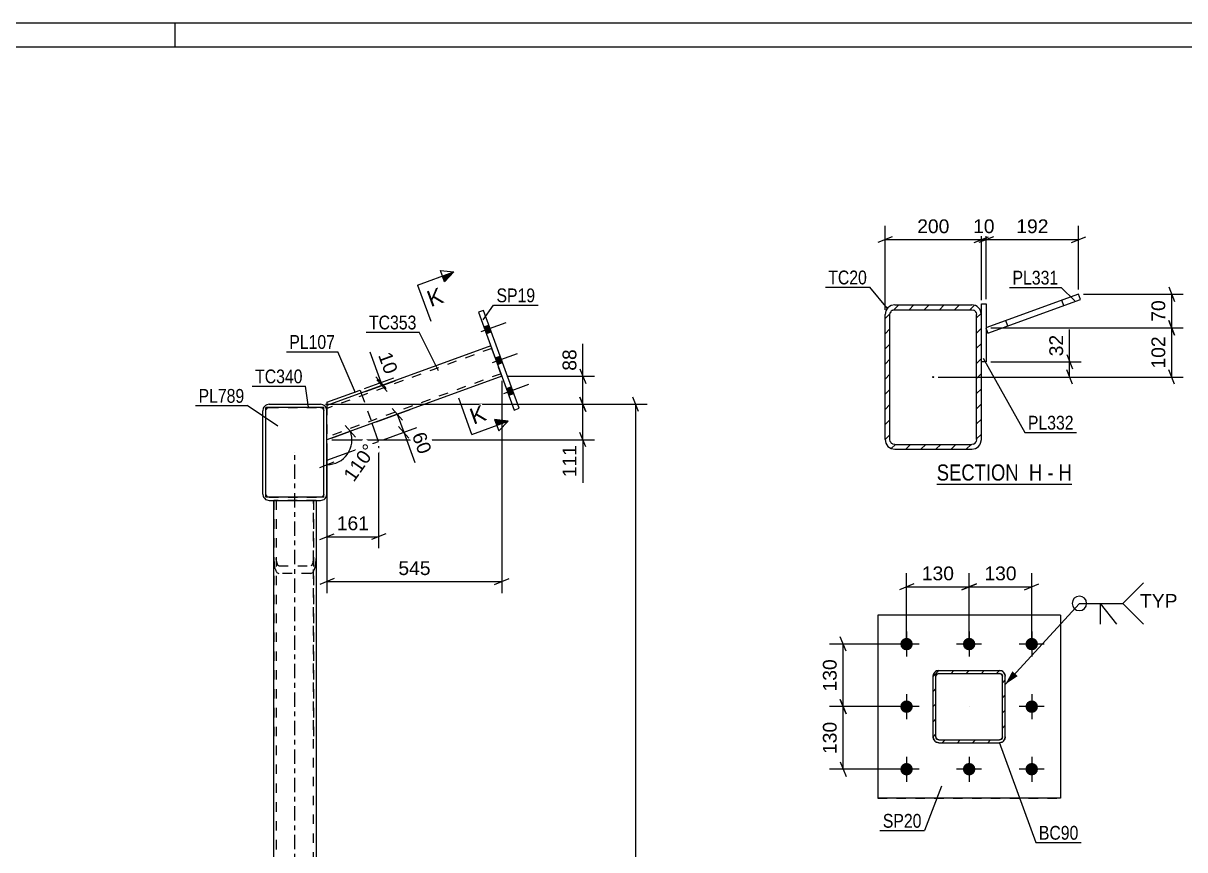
# Model space of a CAD drawing. Header units: millimetres. Extents: x -297 to 544, y -221 to 373.
# Drawn here: x 92.7 to 334, y 201 to 372.8 of the extents above; entities that cross this region are included whole.
import ezdxf

# ---------------------------------------------------------------- set-up
doc = ezdxf.new("R2010")
doc.units = ezdxf.units.MM
doc.linetypes.add('DXK_LINE_DOT2', pattern=[3.9198, 1.9599, -1.9599])
doc.linetypes.add('DXK_LINE_DOT3', pattern=[5.9187, 2.979, -0.9799, 0.9799, -0.9799])
doc.styles.add('Arial', font='ARIAL.TTF', dxfattribs={"height": 0.2})
doc.styles.add('Arial Narrow', font='ARIALN.TTF', dxfattribs={"height": 0.2})

# ---------------------------------------------------------------- blocks, each defined once
blk = doc.blocks.new('Unknown-284934218-1133')
at = {"color": 5, "linetype": 'Continuous'}
for p, q in [((544.32, 372.77), (-296.68, 372.77)), ((124.32, 367.77), (124.32, 372.77)), ((539.32, 367.77), (-291.68, 367.77))]:
    blk.add_line(p, q, dxfattribs=at)
blk = doc.blocks.new('Unknown-284934218-22 - 9478')
at = {"color": 6, "linetype": 'Continuous'}
blk.add_line((282.49, 276.98), (310.56, 276.98), dxfattribs=at)
at = {"color": 0, "linetype": 'Continuous'}
blk.add_wipeout([(300.6, 277.73), (300.6, 281.23), (282.49, 281.23), (282.49, 277.73)], dxfattribs=at)
at = {"color": 7, "linetype": 'Continuous', "style": 'Arial Narrow'}
blk.add_text('SECTION ', height=3.34, dxfattribs=at).set_placement((282.49, 277.73))
at = {"color": 0, "linetype": 'Continuous'}
blk.add_wipeout([(304.42, 277.73), (304.42, 281.23), (301.65, 281.23), (301.65, 277.73)], dxfattribs=at)
at = {"color": 7, "linetype": 'Continuous', "style": 'Arial Narrow'}
blk.add_text('H', height=3.34, dxfattribs=at).set_placement((301.65, 277.73))
at = {"color": 0, "linetype": 'Continuous'}
blk.add_wipeout([(306.74, 277.73), (306.74, 281.23), (305.47, 281.23), (305.47, 277.73)], dxfattribs=at)
at = {"color": 7, "linetype": 'Continuous', "style": 'Arial Narrow'}
blk.add_text('-', height=3.34, dxfattribs=at).set_placement((305.47, 277.73))
at = {"color": 0, "linetype": 'Continuous'}
blk.add_wipeout([(310.56, 277.73), (310.56, 281.23), (307.79, 281.23), (307.79, 277.73)], dxfattribs=at)
at = {"color": 7, "linetype": 'Continuous', "style": 'Arial Narrow'}
blk.add_text('H', height=3.34, dxfattribs=at).set_placement((307.79, 277.73))
blk = doc.blocks.new('Part-284934218-3581 - 3571')
at = {"color": 7, "linetype": 'DXK_LINE_DOT2'}
for p, q in [((153.56, 273.59), (144.76, 273.59)), ((144.76, 273.59), (144.76, 223.42)), ((145.29, 273.59), (145.29, 223.42)), ((153.03, 273.59), (153.03, 223.42)), ((153.56, 273.59), (153.56, 223.42)), ((144.76, 261.55), (144.84, 260.35)), ((145.33, 260.95), (145.29, 261.55)), ((153.03, 261.55), (152.99, 260.95)), ((153.48, 260.35), (153.56, 261.55)), ((145.42, 258.65), (145.83, 258.41)), ((145.83, 259.98), (145.62, 260.1)), ((145.83, 259.98), (152.49, 259.98)), ((152.49, 258.41), (145.83, 258.41)), ((152.7, 260.1), (152.49, 259.98)), ((152.49, 258.41), (152.9, 258.65))]:
    blk.add_line(p, q, dxfattribs=at)
for centre, radius, start, end in [((147.17, 261.1), 1.84, 184.5911, 212.8754), ((151.15, 261.1), 1.84, 327.1246, 355.4089), ((148.51, 260.64), 3.68, 184.5911, 212.8754), ((149.81, 260.64), 3.68, 327.1246, 355.4089)]:
    blk.add_arc(centre, radius, start, end, dxfattribs=at)
blk = doc.blocks.new('Part-284934218-3577 - 3571')
at = {"color": 2, "linetype": 'Continuous'}
for p, q in [((142.6, 292.76), (142.49, 292.25)), ((142.49, 274.92), (142.49, 292.25)), ((143.83, 293.59), (143.32, 293.48)), ((143.83, 293.59), (154.49, 293.59)), ((155, 293.48), (154.49, 293.59)), ((155.83, 292.25), (155.73, 292.76)), ((155.83, 274.92), (155.83, 292.25)), ((142.49, 274.92), (142.6, 274.41)), ((143.32, 273.69), (143.83, 273.59)), ((143.83, 273.59), (154.49, 273.59)), ((154.49, 273.59), (155, 273.69)), ((155.73, 274.41), (155.83, 274.92))]:
    blk.add_line(p, q, dxfattribs=at)
at = {"color": 7, "linetype": 'DXK_LINE_DOT2'}
for p, q in [((143.16, 292.25), (143.21, 292.51)), ((143.16, 274.92), (143.16, 292.25)), ((143.57, 292.87), (143.83, 292.92)), ((143.83, 292.92), (154.49, 292.92)), ((154.49, 292.92), (154.75, 292.87)), ((155.11, 292.51), (155.16, 292.25)), ((155.16, 274.92), (155.16, 292.25)), ((143.21, 274.66), (143.16, 274.92)), ((143.83, 274.25), (143.57, 274.3)), ((143.83, 274.25), (154.49, 274.25)), ((154.75, 274.3), (154.49, 274.25)), ((155.16, 274.92), (155.11, 274.66))]:
    blk.add_line(p, q, dxfattribs=at)
at = {"color": 7, "linetype": 'DXK_LINE_DOT3'}
blk.add_line((149.16, 283.59), (149.16, 283.59), dxfattribs=at)
at = {"color": 2, "linetype": 'Continuous'}
for centre, start, end in [((143.83, 292.25), 112.5, 157.5), ((154.49, 292.25), 22.5, 67.5), ((143.83, 274.92), 202.5, 247.5), ((154.49, 274.92), 292.5, 337.5)]:
    blk.add_arc(centre, 1.33, start, end, dxfattribs=at)
at = {"color": 7, "linetype": 'DXK_LINE_DOT2'}
for centre, start, end in [((143.83, 292.25), 112.5, 157.5), ((154.49, 292.25), 22.5, 67.5), ((143.83, 274.92), 202.5, 247.5), ((154.49, 274.92), 292.5, 337.5)]:
    blk.add_arc(centre, 0.667, start, end, dxfattribs=at)
blk = doc.blocks.new('Part-284934218-3647 - 3571')
at = {"color": 2, "linetype": 'Continuous'}
for p, q in [((155.83, 294.01), (162.69, 296.5)), ((162.69, 296.5), (162.92, 295.88)), ((155.83, 294.01), (155.83, 293.3)), ((166.56, 285.85), (165.2, 289.61)), ((155.83, 281.95), (166.56, 285.85))]:
    blk.add_line(p, q, dxfattribs=at)
at = {"color": 7, "linetype": 'DXK_LINE_DOT2'}
for p, q in [((162.92, 295.88), (165.2, 289.61)), ((155.83, 293.3), (155.83, 281.95))]:
    blk.add_line(p, q, dxfattribs=at)
blk = doc.blocks.new('Part-284934218-3580 - 3571')
at = {"color": 7, "linetype": 'DXK_LINE_DOT3'}
blk.add_line((149.16, 70.92), (149.16, 283.59), dxfattribs=at)
at = {"color": 2, "linetype": 'Continuous'}
for p, q in [((144.76, 80.92), (144.76, 273.59)), ((153.56, 273.59), (153.56, 80.92))]:
    blk.add_line(p, q, dxfattribs=at)
at = {"color": 7, "linetype": 'DXK_LINE_DOT2'}
for p, q in [((144.76, 273.59), (153.56, 273.59)), ((145.29, 273.59), (145.29, 80.92)), ((153.03, 80.92), (153.03, 273.59)), ((153.56, 80.92), (144.76, 80.92))]:
    blk.add_line(p, q, dxfattribs=at)
blk = doc.blocks.new('Part-284934218-3606 - 3571')
at = {"color": 2, "linetype": 'Continuous'}
for p, q in [((189.88, 305.69), (155.83, 293.3)), ((192.16, 299.43), (155.83, 286.2)), ((155.83, 293.3), (155.83, 292.25))]:
    blk.add_line(p, q, dxfattribs=at)
at = {"color": 7, "linetype": 'DXK_LINE_DOT2'}
for p, q in [((190.06, 305.19), (155.83, 292.73)), ((192.16, 299.43), (189.88, 305.69)), ((191.98, 299.93), (155.83, 286.77)), ((155.83, 293.3), (155.83, 292.97)), ((155.83, 286.2), (155.83, 292.25))]:
    blk.add_line(p, q, dxfattribs=at)
blk = doc.blocks.new('Part-284934218-3621 - 3571')
at = {"color": 2, "linetype": 'Continuous'}
for p, q in [((188.32, 313.1), (187.32, 312.74)), ((187.32, 312.74), (194.73, 292.38)), ((195.73, 292.74), (188.32, 313.1)), ((194.73, 292.38), (195.73, 292.74))]:
    blk.add_line(p, q, dxfattribs=at)
blk = doc.blocks.new('Part-284934218-3690 - 3571')
at = {"color": 2, "linetype": 'Continuous'}
for p, q in [((143.16, 274.25), (143.16, 292.92)), ((155.16, 292.92), (143.16, 292.92)), ((155.16, 274.25), (155.16, 292.92)), ((155.16, 274.25), (143.16, 274.25))]:
    blk.add_line(p, q, dxfattribs=at)
blk = doc.blocks.new('Bolt-284934218-3724 - 3571')
at = {"linetype": 'Continuous'}
for points in [[(188.43, 309.67), (188.94, 308.29), (189.94, 308.66), (189.44, 310.04)], [(188.43, 309.67), (188.94, 308.29), (189.94, 308.66), (189.44, 310.04)], [(188.43, 309.67), (188.94, 308.29), (189.94, 308.66), (189.44, 310.04)], [(190.77, 303.25), (191.27, 301.87), (192.28, 302.24), (191.77, 303.61)], [(190.77, 303.25), (191.27, 301.87), (192.28, 302.24), (191.77, 303.61)], [(193.11, 296.83), (193.61, 295.45), (194.61, 295.81), (194.11, 297.19)], [(193.11, 296.83), (193.61, 295.45), (194.61, 295.81), (194.11, 297.19)], [(193.11, 296.83), (193.61, 295.45), (194.61, 295.81), (194.11, 297.19)]]:
    blk.add_hatch(color=1, dxfattribs=at).paths.add_polyline_path(points)
at = {"color": 1, "linetype": 'Continuous'}
for p, q in [((187.87, 308.68), (193.07, 310.58)), ((187.87, 308.68), (193.07, 310.58)), ((187.87, 308.68), (193.07, 310.58)), ((188.43, 309.67), (189.44, 310.04)), ((188.43, 309.67), (189.44, 310.04)), ((188.43, 309.67), (189.44, 310.04)), ((188.94, 308.29), (189.94, 308.66)), ((188.94, 308.29), (189.94, 308.66)), ((188.94, 308.29), (189.94, 308.66)), ((190.21, 302.26), (195.41, 304.16)), ((190.21, 302.26), (195.41, 304.16)), ((190.77, 303.25), (191.77, 303.61)), ((190.77, 303.25), (191.77, 303.61)), ((191.27, 301.87), (192.28, 302.24)), ((191.27, 301.87), (192.28, 302.24)), ((192.54, 295.84), (197.74, 297.74)), ((192.54, 295.84), (197.74, 297.74)), ((192.54, 295.84), (197.74, 297.74)), ((193.11, 296.83), (194.11, 297.19)), ((193.11, 296.83), (194.11, 297.19)), ((193.11, 296.83), (194.11, 297.19)), ((193.61, 295.45), (194.61, 295.81)), ((193.61, 295.45), (194.61, 295.81)), ((193.61, 295.45), (194.61, 295.81))]:
    blk.add_line(p, q, dxfattribs=at)
blk = doc.blocks.new('Part-284934218-4140 - 4054')
at = {"linetype": 'Continuous'}
h = blk.add_hatch(dxfattribs=at)
h.set_pattern_fill('', scale=0.7, style=0, pattern_type=0)
h.set_pattern_definition([(45, (282.9249, 238.2384), (-1.57154, 1.57154), [])])
h.paths.add_polyline_path([(295.52, 238.24), (282.92, 238.24), (282.47, 238.15), (282.08, 237.89), (281.82, 237.5), (281.72, 237.04), (281.72, 224.44), (281.82, 223.98), (282.08, 223.59), (282.47, 223.33), (282.92, 223.24), (295.52, 223.24), (295.98, 223.33), (296.37, 223.59), (296.63, 223.98), (296.72, 224.44), (296.72, 237.04), (296.63, 237.5), (296.37, 237.89), (295.98, 238.15)])
h.paths.add_polyline_path([(296.08, 237.27), (296.12, 237.04), (296.12, 224.44), (296.08, 224.21), (295.95, 224.01), (295.75, 223.88), (295.52, 223.84), (282.92, 223.84), (282.7, 223.88), (282.5, 224.01), (282.37, 224.21), (282.32, 224.44), (282.32, 237.04), (282.37, 237.27), (282.5, 237.46), (282.7, 237.59), (282.92, 237.64), (295.52, 237.64), (295.75, 237.59), (295.95, 237.46)])
at = {"color": 7, "linetype": 'DXK_LINE_DOT2'}
for p, q in [((281.72, 237.04), (281.82, 237.5)), ((281.72, 224.44), (281.72, 237.04)), ((282.37, 237.27), (282.32, 237.04)), ((282.32, 224.44), (282.32, 237.04)), ((282.5, 237.46), (282.37, 237.27)), ((282.47, 238.15), (282.92, 238.24)), ((282.7, 237.59), (282.5, 237.46)), ((282.92, 237.64), (282.7, 237.59)), ((282.92, 238.24), (295.52, 238.24)), ((282.92, 237.64), (295.52, 237.64)), ((295.52, 238.24), (295.98, 238.15)), ((295.75, 237.59), (295.52, 237.64)), ((295.95, 237.46), (295.75, 237.59)), ((296.08, 237.27), (295.95, 237.46)), ((296.12, 237.04), (296.08, 237.27)), ((296.12, 224.44), (296.12, 237.04)), ((296.63, 237.5), (296.72, 237.04)), ((296.72, 224.44), (296.72, 237.04)), ((281.82, 223.98), (281.72, 224.44)), ((282.32, 224.44), (282.37, 224.21)), ((296.08, 224.21), (296.12, 224.44)), ((296.72, 224.44), (296.63, 223.98)), ((282.37, 224.21), (282.5, 224.01)), ((282.92, 223.24), (282.47, 223.33)), ((282.5, 224.01), (282.7, 223.88)), ((282.7, 223.88), (282.92, 223.84)), ((282.92, 223.84), (295.52, 223.84)), ((282.92, 223.24), (295.52, 223.24)), ((295.52, 223.84), (295.75, 223.88)), ((295.98, 223.33), (295.52, 223.24)), ((295.75, 223.88), (295.95, 224.01)), ((295.95, 224.01), (296.08, 224.21))]:
    blk.add_line(p, q, dxfattribs=at)
at = {"color": 2, "linetype": 'Continuous'}
for p, q in [((281.82, 237.5), (281.72, 237.04)), ((281.72, 224.44), (281.72, 237.04)), ((282.32, 237.04), (282.37, 237.27)), ((282.32, 224.44), (282.32, 237.04)), ((282.37, 237.27), (282.5, 237.46)), ((282.92, 238.24), (282.47, 238.15)), ((282.5, 237.46), (282.7, 237.59)), ((282.7, 237.59), (282.92, 237.64)), ((282.92, 238.24), (295.52, 238.24)), ((282.92, 237.64), (295.52, 237.64)), ((295.98, 238.15), (295.52, 238.24)), ((295.52, 237.64), (295.75, 237.59)), ((295.75, 237.59), (295.95, 237.46)), ((295.95, 237.46), (296.08, 237.27)), ((296.08, 237.27), (296.12, 237.04)), ((296.12, 224.44), (296.12, 237.04)), ((296.72, 237.04), (296.63, 237.5)), ((296.72, 224.44), (296.72, 237.04)), ((281.72, 224.44), (281.82, 223.98)), ((282.37, 224.21), (282.32, 224.44)), ((296.12, 224.44), (296.08, 224.21)), ((296.63, 223.98), (296.72, 224.44)), ((282.5, 224.01), (282.37, 224.21)), ((282.47, 223.33), (282.92, 223.24)), ((282.7, 223.88), (282.5, 224.01)), ((282.92, 223.84), (282.7, 223.88)), ((282.92, 223.84), (295.52, 223.84)), ((282.92, 223.24), (295.52, 223.24)), ((295.75, 223.88), (295.52, 223.84)), ((295.52, 223.24), (295.98, 223.33)), ((295.95, 224.01), (295.75, 223.88)), ((296.08, 224.21), (295.95, 224.01))]:
    blk.add_line(p, q, dxfattribs=at)
at = {"color": 7, "linetype": 'DXK_LINE_DOT3'}
blk.add_line((289.22, 230.74), (289.22, 230.74), dxfattribs=at)
at = {"color": 7, "linetype": 'DXK_LINE_DOT2'}
for centre, start, end in [((282.92, 237.04), 112.5, 157.5), ((295.52, 237.04), 22.5, 67.5), ((282.92, 224.44), 202.5, 247.5), ((295.52, 224.44), 292.5, 337.5)]:
    blk.add_arc(centre, 1.2, start, end, dxfattribs=at)
at = {"color": 2, "linetype": 'Continuous'}
for centre, start, end in [((282.92, 237.04), 112.5, 157.5), ((295.52, 237.04), 22.5, 67.5), ((282.92, 224.44), 202.5, 247.5), ((295.52, 224.44), 292.5, 337.5)]:
    blk.add_arc(centre, 1.2, start, end, dxfattribs=at)
blk = doc.blocks.new('Bolt-284934218-4062 - 4054')
at = {"linetype": 'Continuous'}
for points in [[(276.22, 242.44, -1), (276.22, 245.04, -1)], [(289.22, 242.44, -1), (289.22, 245.04, -1)], [(302.22, 242.44, -1), (302.22, 245.04, -1)], [(276.22, 229.44, -1), (276.22, 232.04, -1)], [(302.22, 229.44, -1), (302.22, 232.04, -1)], [(276.22, 216.44, -1), (276.22, 219.04, -1)], [(289.22, 216.44, -1), (289.22, 219.04, -1)], [(302.22, 216.44, -1), (302.22, 219.04, -1)]]:
    blk.add_hatch(color=1, dxfattribs=at).paths.add_polyline_path(points)
at = {"color": 1, "linetype": 'Continuous'}
for p, q in [((276.22, 246.34), (276.22, 241.14)), ((289.22, 246.34), (289.22, 241.14)), ((302.22, 246.34), (302.22, 241.14)), ((278.82, 243.74), (273.62, 243.74)), ((291.82, 243.74), (286.62, 243.74)), ((304.82, 243.74), (299.62, 243.74)), ((276.22, 233.34), (276.22, 228.14)), ((302.22, 233.34), (302.22, 228.14)), ((278.82, 230.74), (273.62, 230.74)), ((304.82, 230.74), (299.62, 230.74)), ((276.22, 220.34), (276.22, 215.14)), ((289.22, 220.34), (289.22, 215.14)), ((302.22, 220.34), (302.22, 215.14)), ((278.82, 217.74), (273.62, 217.74)), ((291.82, 217.74), (286.62, 217.74)), ((304.82, 217.74), (299.62, 217.74))]:
    blk.add_line(p, q, dxfattribs=at)
blk = doc.blocks.new('Part-284934218-4123 - 4054')
at = {"color": 2, "linetype": 'Continuous'}
for p, q in [((270.22, 249.74), (270.22, 211.74)), ((308.22, 249.74), (270.22, 249.74)), ((308.22, 249.74), (308.22, 211.74)), ((308.22, 211.74), (270.22, 211.74))]:
    blk.add_line(p, q, dxfattribs=at)
at = {"color": 7, "linetype": 'DXK_LINE_DOT2'}
for p, q in [((308.22, 249.74), (270.22, 249.74)), ((270.22, 211.74), (308.22, 211.74))]:
    blk.add_line(p, q, dxfattribs=at)
blk = doc.blocks.new('Part-284934218-9505 - 9478')
at = {"linetype": 'Continuous'}
h = blk.add_hatch(dxfattribs=at)
h.set_pattern_fill('', scale=0.7, style=0, pattern_type=0)
h.set_pattern_definition([(45, (271.7627, 286.2328), (-1.57154, 1.57154), [])])
h.paths.add_polyline_path([(271.76, 312.23), (271.76, 286.23), (271.91, 285.47), (272.35, 284.82), (273, 284.39), (273.76, 284.23), (289.76, 284.23), (290.53, 284.39), (291.18, 284.82), (291.61, 285.47), (291.76, 286.23), (291.76, 312.23), (291.61, 313), (291.18, 313.65), (290.53, 314.08), (289.76, 314.23), (273.76, 314.23), (273, 314.08), (272.35, 313.65), (271.91, 313)])
h.paths.add_polyline_path([(273.06, 312.94), (273.38, 313.16), (273.76, 313.23), (289.76, 313.23), (290.15, 313.16), (290.47, 312.94), (290.69, 312.62), (290.76, 312.23), (290.76, 286.23), (290.69, 285.85), (290.47, 285.53), (290.15, 285.31), (289.76, 285.23), (273.76, 285.23), (273.38, 285.31), (273.06, 285.53), (272.84, 285.85), (272.76, 286.23), (272.76, 312.23), (272.84, 312.62)])
blk.add_hatch(color=246, dxfattribs=at).paths.add_polyline_path([(281.76, 299.13, -1), (281.76, 299.33, -1)])
at = {"color": 2, "linetype": 'Continuous'}
for p, q in [((273.76, 314.23), (273, 314.08)), ((273.76, 314.23), (289.76, 314.23)), ((290.53, 314.08), (289.76, 314.23)), ((271.91, 313), (271.76, 312.23)), ((271.76, 286.23), (271.76, 312.23)), ((272.76, 312.23), (272.84, 312.62)), ((272.76, 286.23), (272.76, 312.23)), ((273.38, 313.16), (273.76, 313.23)), ((273.76, 313.23), (289.76, 313.23)), ((289.76, 313.23), (290.15, 313.16)), ((290.69, 312.62), (290.76, 312.23)), ((290.76, 286.23), (290.76, 312.23)), ((291.76, 312.23), (291.61, 313)), ((291.76, 286.23), (291.76, 312.23)), ((271.76, 286.23), (271.91, 285.47)), ((272.84, 285.85), (272.76, 286.23)), ((273.76, 285.23), (273.38, 285.31)), ((273.76, 285.23), (289.76, 285.23)), ((290.15, 285.31), (289.76, 285.23)), ((290.76, 286.23), (290.69, 285.85)), ((291.61, 285.47), (291.76, 286.23)), ((273, 284.39), (273.76, 284.23)), ((273.76, 284.23), (289.76, 284.23)), ((289.76, 284.23), (290.53, 284.39))]:
    blk.add_line(p, q, dxfattribs=at)
at = {"color": 7, "linetype": 'DXK_LINE_DOT3'}
blk.add_line((281.76, 299.23), (281.76, 299.23), dxfattribs=at)
at = {"color": 246, "linetype": 'DXK_LINE_DOT2'}
blk.add_line((281.76, 299.23), (281.76, 299.23), dxfattribs=at)
at = {"color": 246, "linetype": 'Continuous'}
blk.add_circle((281.76, 299.23), 0.1, dxfattribs=at)
at = {"color": 2, "linetype": 'Continuous'}
for centre, radius, start, end in [((273.76, 312.23), 2, 112.5, 157.5), ((289.76, 312.23), 2, 22.5, 67.5), ((273.76, 312.23), 1, 112.5, 157.5), ((289.76, 312.23), 1, 22.5, 67.5), ((273.76, 286.23), 2, 202.5, 247.5), ((273.76, 286.23), 1, 202.5, 247.5), ((289.76, 286.23), 1, 292.5, 337.5), ((289.76, 286.23), 2, 292.5, 337.5)]:
    blk.add_arc(centre, radius, start, end, dxfattribs=at)
blk = doc.blocks.new('Part-284934218-9525 - 9478')
at = {"color": 2, "linetype": 'Continuous'}
for p, q in [((291.76, 312.23), (291.76, 314.43)), ((291.76, 314.43), (292.76, 314.43)), ((292.76, 314.43), (292.76, 302.43)), ((292.76, 302.43), (291.76, 302.43))]:
    blk.add_line(p, q, dxfattribs=at)
at = {"color": 7, "linetype": 'DXK_LINE_DOT2'}
blk.add_line((291.76, 302.43), (291.76, 312.23), dxfattribs=at)
blk = doc.blocks.new('Part-284934218-9551 - 9478')
at = {"color": 2, "linetype": 'Continuous'}
for p, q in [((311.95, 316.46), (292.71, 309.46)), ((312.36, 315.34), (311.95, 316.46)), ((293.12, 308.33), (312.36, 315.34)), ((308.88, 314.07), (308.47, 315.2)), ((292.71, 309.46), (293.12, 308.33))]:
    blk.add_line(p, q, dxfattribs=at)
at = {"color": 7, "linetype": 'DXK_LINE_DOT2'}
blk.add_line((297.24, 309.83), (296.83, 310.96), dxfattribs=at)
blk = doc.blocks.new('StraightDimension-284934218-3895 - 3571')
at = {"color": 7, "linetype": 'Continuous'}
for p, q in [((165.98, 299.3), (168.14, 296.89)), ((163.63, 296.85), (169.74, 299.07)), ((163.86, 296.22), (169.97, 298.44)), ((168.36, 296.26), (166.21, 298.67)), ((167.06, 298.09), (167.29, 297.47))]:
    blk.add_line(p, q, dxfattribs=at)
at = {"color": 0}
blk.add_wipeout([(167.58, 298.84), (171.53, 300.28), (169.6, 305.59), (165.65, 304.15)], dxfattribs=at)
at = {"color": 7, "linetype": 'Continuous'}
blk.add_line((167.06, 298.09), (164.77, 304.39), dxfattribs=at)
blk.add_line((167.06, 298.09), (164.77, 304.39), dxfattribs=at)
at = {"color": 3, "style": 'Arial'}
blk.add_text('10', height=2.865, rotation=-69.9983, dxfattribs=at).set_placement((166.42, 303.79))
blk = doc.blocks.new('StraightDimension-284934218-13989 - 3571')
at = {"color": 7, "linetype": 'Continuous'}
for p, q in [((220.57, 292.09), (219.37, 295.09)), ((155.49, 293.59), (222.37, 293.59)), ((219.97, 60.92), (219.97, 293.59)), ((155.44, 60.92), (222.37, 60.92)), ((219.37, 62.42), (220.57, 59.42))]:
    blk.add_line(p, q, dxfattribs=at)
at = {"color": 0}
blk.add_wipeout([(219.22, 182.3), (215.02, 182.3), (215.02, 172.21), (219.22, 172.21)], dxfattribs=at)
at = {"color": 3, "style": 'Arial'}
blk.add_text('3490', height=2.865, rotation=90.0002, dxfattribs=at).set_placement((218.62, 172.81))
blk = doc.blocks.new('StraightDimension-284934218-3930 - 3571')
at = {"color": 7, "linetype": 'Continuous'}
for p, q in [((192.16, 298.43), (192.16, 254.34)), ((155.83, 285.2), (155.83, 254.34)), ((157.33, 257.34), (154.33, 256.14)), ((155.83, 256.74), (192.16, 256.74)), ((190.66, 256.14), (193.66, 257.34))]:
    blk.add_line(p, q, dxfattribs=at)
at = {"color": 0}
blk.add_wipeout([(177.93, 257.49), (177.93, 261.69), (170.06, 261.69), (170.06, 257.49)], dxfattribs=at)
at = {"color": 3, "style": 'Arial'}
blk.add_text('545', height=2.865, dxfattribs=at).set_placement((170.66, 258.09))
blk = doc.blocks.new('StraightDimension-284934218-14020 - 3571')
at = {"color": 7, "linetype": 'Continuous'}
for p, q in [((193.16, 299.43), (211.38, 299.43)), ((208.38, 300.93), (209.58, 297.93)), ((208.98, 293.59), (208.98, 299.43)), ((209.58, 292.09), (208.38, 295.09)), ((155.49, 293.59), (211.38, 293.59))]:
    blk.add_line(p, q, dxfattribs=at)
at = {"color": 0}
blk.add_wipeout([(208.23, 305.6), (204.03, 305.6), (204.03, 299.95), (208.23, 299.95)], dxfattribs=at)
at = {"color": 7, "linetype": 'Continuous'}
blk.add_line((208.98, 299.43), (208.98, 306.13), dxfattribs=at)
blk.add_line((208.98, 299.43), (208.98, 306.13), dxfattribs=at)
at = {"color": 3, "style": 'Arial'}
blk.add_text('88', height=2.865, rotation=90.0002, dxfattribs=at).set_placement((207.63, 300.55))
blk = doc.blocks.new('StraightDimension-284934218-14021 - 3571')
at = {"color": 7, "linetype": 'Continuous'}
for p, q in [((208.38, 295.09), (209.58, 292.09)), ((155.49, 293.59), (211.38, 293.59)), ((208.98, 286.2), (208.98, 293.59)), ((209.58, 284.7), (208.38, 287.7)), ((156.83, 286.2), (211.38, 286.2))]:
    blk.add_line(p, q, dxfattribs=at)
at = {"color": 0}
blk.add_wipeout([(208.23, 285.68), (204.03, 285.68), (204.03, 277.81), (208.23, 277.81)], dxfattribs=at)
at = {"color": 7, "linetype": 'Continuous'}
blk.add_line((208.98, 286.2), (208.98, 277.28), dxfattribs=at)
blk.add_line((208.98, 286.2), (208.98, 277.28), dxfattribs=at)
at = {"color": 3, "style": 'Arial'}
blk.add_text('111', height=2.865, rotation=90.0002, dxfattribs=at).set_placement((207.63, 278.41))
blk = doc.blocks.new('StraightDimension-284934218-3757 - 3571')
at = {"color": 7, "linetype": 'Continuous'}
for p, q in [((166.56, 284.85), (166.56, 263.66)), ((155.83, 280.95), (155.83, 263.66)), ((154.33, 265.46), (157.33, 266.66)), ((155.83, 266.06), (166.56, 266.06)), ((168.06, 266.66), (165.06, 265.46))]:
    blk.add_line(p, q, dxfattribs=at)
at = {"color": 0}
blk.add_wipeout([(165.13, 266.81), (165.13, 271.01), (157.26, 271.01), (157.26, 266.81)], dxfattribs=at)
at = {"color": 3, "style": 'Arial'}
blk.add_text('161', height=2.865, dxfattribs=at).set_placement((157.86, 267.41))
blk = doc.blocks.new('AngleDimension-284934218-3850 - 3571')
at = {"color": 7, "linetype": 'Continuous'}
for p, q in [((160.7, 287.98), (155.83, 286.2)), ((156.77, 286.55), (160.7, 287.98)), ((159.62, 289.18), (161.77, 286.77)), ((155.83, 281.02), (155.83, 286.2)), ((154.33, 280.42), (157.33, 281.62))]:
    blk.add_line(p, q, dxfattribs=at)
blk.add_arc((155.83, 286.2), 5.18, 270, 20, dxfattribs=at)
at = {"color": 0}
blk.add_wipeout([(166.97, 284.18), (163.53, 286.59), (158.09, 278.84), (161.53, 276.43)], dxfattribs=at)
at = {"color": 3, "style": 'Arial'}
blk.add_text('110°', height=2.865, rotation=54.9982, dxfattribs=at).set_placement((161.39, 277.26))
blk = doc.blocks.new('StraightDimension-284934218-3913 - 3571')
at = {"color": 7, "linetype": 'Continuous'}
for p, q in [((166.14, 289.95), (173.09, 292.49)), ((169.34, 292.72), (171.49, 290.31)), ((170.41, 291.51), (171.78, 287.75)), ((167.5, 286.2), (174.46, 288.73)), ((172.86, 286.55), (170.71, 288.96))]:
    blk.add_line(p, q, dxfattribs=at)
at = {"color": 0}
blk.add_wipeout([(174.6, 282.21), (178.55, 283.65), (176.61, 288.95), (172.67, 287.52)], dxfattribs=at)
at = {"color": 7, "linetype": 'Continuous'}
blk.add_line((171.78, 287.75), (174.07, 281.46), dxfattribs=at)
blk.add_line((171.78, 287.75), (174.07, 281.46), dxfattribs=at)
at = {"color": 3, "style": 'Arial'}
blk.add_text('60', height=2.865, rotation=-69.9983, dxfattribs=at).set_placement((173.44, 287.16))
blk = doc.blocks.new('StraightDimension-284934218-20870 - 4054')
at = {"color": 7, "linetype": 'Continuous'}
for p, q in [((276.22, 244.74), (276.22, 258.5)), ((289.22, 244.74), (289.22, 258.5)), ((277.72, 256.25), (274.72, 255.05)), ((287.72, 255.05), (290.72, 256.25)), ((276.22, 255.65), (289.22, 255.65))]:
    blk.add_line(p, q, dxfattribs=at)
at = {"color": 0}
blk.add_wipeout([(286.66, 256.4), (286.66, 260.6), (278.79, 260.6), (278.79, 256.4)], dxfattribs=at)
at = {"color": 3, "style": 'Arial'}
blk.add_text('130', height=2.865, dxfattribs=at).set_placement((279.39, 257))
blk = doc.blocks.new('StraightDimension-284934218-20872 - 4054')
at = {"color": 7, "linetype": 'Continuous'}
for p, q in [((289.22, 244.74), (289.22, 258.5)), ((302.22, 244.74), (302.22, 258.5)), ((290.72, 256.25), (287.72, 255.05)), ((300.72, 255.05), (303.72, 256.25)), ((289.22, 255.65), (302.22, 255.65))]:
    blk.add_line(p, q, dxfattribs=at)
at = {"color": 0}
blk.add_wipeout([(299.66, 256.4), (299.66, 260.6), (291.79, 260.6), (291.79, 256.4)], dxfattribs=at)
at = {"color": 3, "style": 'Arial'}
blk.add_text('130', height=2.865, dxfattribs=at).set_placement((292.39, 257))
blk = doc.blocks.new('StraightDimension-284934218-20866 - 4054')
at = {"color": 7, "linetype": 'Continuous'}
for p, q in [((263.65, 229.24), (262.45, 232.24)), ((275.22, 230.74), (260.2, 230.74)), ((263.05, 217.74), (263.05, 230.74)), ((275.22, 217.74), (260.2, 217.74)), ((262.45, 219.24), (263.65, 216.24))]:
    blk.add_line(p, q, dxfattribs=at)
at = {"color": 0}
blk.add_wipeout([(262.3, 228.17), (258.1, 228.17), (258.1, 220.3), (262.3, 220.3)], dxfattribs=at)
at = {"color": 3, "style": 'Arial'}
blk.add_text('130', height=2.865, rotation=90.0002, dxfattribs=at).set_placement((261.7, 220.9))
blk = doc.blocks.new('StraightDimension-284934218-20868 - 4054')
at = {"color": 7, "linetype": 'Continuous'}
for p, q in [((275.22, 243.74), (260.2, 243.74)), ((263.65, 242.24), (262.45, 245.24)), ((263.05, 230.74), (263.05, 243.74)), ((262.45, 232.24), (263.65, 229.24)), ((275.22, 230.74), (260.2, 230.74))]:
    blk.add_line(p, q, dxfattribs=at)
at = {"color": 0}
blk.add_wipeout([(262.3, 241.17), (258.1, 241.17), (258.1, 233.3), (262.3, 233.3)], dxfattribs=at)
at = {"color": 3, "style": 'Arial'}
blk.add_text('130', height=2.865, rotation=90.0002, dxfattribs=at).set_placement((261.7, 233.9))
blk = doc.blocks.new('StraightDimension-284934218-13912 - 9478')
at = {"color": 7, "linetype": 'Continuous'}
for p, q in [((271.76, 313.23), (271.76, 330.64)), ((291.76, 315.23), (291.76, 330.64)), ((273.26, 328.39), (270.26, 327.19)), ((290.26, 327.19), (293.26, 328.39)), ((271.76, 327.79), (291.76, 327.79))]:
    blk.add_line(p, q, dxfattribs=at)
at = {"color": 0}
blk.add_wipeout([(285.7, 328.54), (285.7, 332.74), (277.83, 332.74), (277.83, 328.54)], dxfattribs=at)
at = {"color": 3, "style": 'Arial'}
blk.add_text('200', height=2.865, dxfattribs=at).set_placement((278.43, 329.14))
blk = doc.blocks.new('StraightDimension-284934218-13818 - 9478')
at = {"color": 7, "linetype": 'Continuous'}
for p, q in [((293.76, 302.43), (312.49, 302.43)), ((309.49, 303.93), (310.69, 300.93)), ((310.09, 299.23), (310.09, 302.43)), ((282.76, 299.23), (312.49, 299.23)), ((310.69, 297.73), (309.49, 300.73))]:
    blk.add_line(p, q, dxfattribs=at)
at = {"color": 0}
blk.add_wipeout([(309.34, 308.6), (305.14, 308.6), (305.14, 302.95), (309.34, 302.95)], dxfattribs=at)
at = {"color": 7, "linetype": 'Continuous'}
blk.add_line((310.09, 302.43), (310.09, 309.13), dxfattribs=at)
blk.add_line((310.09, 302.43), (310.09, 309.13), dxfattribs=at)
at = {"color": 3, "style": 'Arial'}
blk.add_text('32', height=2.865, rotation=90.0002, dxfattribs=at).set_placement((308.74, 303.55))
blk = doc.blocks.new('StraightDimension-284934218-13837 - 9478')
at = {"color": 7, "linetype": 'Continuous'}
for p, q in [((312.95, 316.46), (333.7, 316.46)), ((330.7, 317.96), (331.9, 314.96)), ((331.3, 309.46), (331.3, 316.46)), ((293.71, 309.46), (333.7, 309.46)), ((331.9, 307.96), (330.7, 310.96))]:
    blk.add_line(p, q, dxfattribs=at)
at = {"color": 0}
blk.add_wipeout([(330.55, 315.79), (326.35, 315.79), (326.35, 310.14), (330.55, 310.14)], dxfattribs=at)
at = {"color": 3, "style": 'Arial'}
blk.add_text('70', height=2.865, rotation=90.0002, dxfattribs=at).set_placement((329.95, 310.74))
blk = doc.blocks.new('StraightDimension-284934218-13838 - 9478')
at = {"color": 7, "linetype": 'Continuous'}
for p, q in [((293.71, 309.46), (333.7, 309.46)), ((330.7, 310.96), (331.9, 307.96)), ((331.3, 299.23), (331.3, 309.46)), ((282.76, 299.23), (333.7, 299.23)), ((331.9, 297.73), (330.7, 300.73))]:
    blk.add_line(p, q, dxfattribs=at)
at = {"color": 0}
blk.add_wipeout([(330.55, 308.28), (326.35, 308.28), (326.35, 300.41), (330.55, 300.41)], dxfattribs=at)
at = {"color": 3, "style": 'Arial'}
blk.add_text('102', height=2.865, rotation=90.0002, dxfattribs=at).set_placement((329.95, 301.01))
blk = doc.blocks.new('StraightDimension-284934218-13910 - 9478')
at = {"color": 7, "linetype": 'Continuous'}
for p, q in [((292.76, 315.43), (292.76, 330.64)), ((311.95, 317.46), (311.95, 330.64)), ((294.26, 328.39), (291.26, 327.19)), ((310.45, 327.19), (313.45, 328.39)), ((292.76, 327.79), (311.95, 327.79))]:
    blk.add_line(p, q, dxfattribs=at)
at = {"color": 0}
blk.add_wipeout([(306.29, 328.54), (306.29, 332.74), (298.42, 332.74), (298.42, 328.54)], dxfattribs=at)
at = {"color": 3, "style": 'Arial'}
blk.add_text('192', height=2.865, dxfattribs=at).set_placement((299.02, 329.14))
blk = doc.blocks.new('StraightDimension-284934218-13911 - 9478')
at = {"color": 7, "linetype": 'Continuous'}
for p, q in [((291.76, 315.23), (291.76, 330.64)), ((292.76, 315.43), (292.76, 330.64)), ((290.26, 327.19), (293.26, 328.39)), ((294.26, 328.39), (291.26, 327.19)), ((291.76, 327.79), (292.76, 327.79))]:
    blk.add_line(p, q, dxfattribs=at)
at = {"color": 0}
blk.add_wipeout([(295.09, 328.54), (295.09, 332.74), (289.44, 332.74), (289.44, 328.54)], dxfattribs=at)
at = {"color": 3, "style": 'Arial'}
blk.add_text('10', height=2.865, dxfattribs=at).set_placement((290.04, 329.14))
blk = doc.blocks.new('Mark-284934218-3573 - 3571')
at = {"color": 0}
blk.add_wipeout([(150.76, 297.94), (150.76, 300.94), (140.9, 300.94), (140.9, 297.94)], dxfattribs=at)
blk.add_wipeout([(150.76, 297.94), (150.76, 300.94), (140.9, 300.94), (140.9, 297.94)], dxfattribs=at)
at = {"color": 30, "linetype": 'Continuous'}
for p in [(140.3, 297.34), (151.97, 293.01)]:
    blk.add_line(p, (151.36, 297.34), dxfattribs=at)
at = {"color": 3, "style": 'Arial Narrow'}
blk.add_text('TC340', height=2.863, dxfattribs=at).set_placement((140.9, 297.94))
blk = doc.blocks.new('Mark-284934218-3602 - 3571')
at = {"color": 0}
blk.add_wipeout([(174.41, 309.14), (174.41, 312.14), (164.55, 312.14), (164.55, 309.14)], dxfattribs=at)
blk.add_wipeout([(174.41, 309.14), (174.41, 312.14), (164.55, 312.14), (164.55, 309.14)], dxfattribs=at)
at = {"color": 30, "linetype": 'Continuous'}
for p in [(163.95, 308.54), (178.97, 300.5)]:
    blk.add_line(p, (175.01, 308.54), dxfattribs=at)
at = {"color": 3, "style": 'Arial Narrow'}
blk.add_text('TC353', height=2.863, dxfattribs=at).set_placement((164.55, 309.14))
blk = doc.blocks.new('Mark-284934218-3617 - 3571')
at = {"color": 0}
blk.add_wipeout([(199.08, 314.78), (199.08, 317.78), (191.04, 317.78), (191.04, 314.78)], dxfattribs=at)
blk.add_wipeout([(199.08, 314.78), (199.08, 317.78), (191.04, 317.78), (191.04, 314.78)], dxfattribs=at)
at = {"color": 30, "linetype": 'Continuous'}
for p, q in [((188.27, 311.14), (190.44, 314.18)), ((190.44, 314.18), (199.68, 314.18))]:
    blk.add_line(p, q, dxfattribs=at)
at = {"color": 3, "style": 'Arial Narrow'}
blk.add_text('SP19', height=2.863, dxfattribs=at).set_placement((191.04, 314.78))
blk = doc.blocks.new('Mark-284934218-3643 - 3571')
at = {"color": 0}
blk.add_wipeout([(157.51, 305.09), (157.51, 308.09), (148, 308.09), (148, 305.09)], dxfattribs=at)
blk.add_wipeout([(157.51, 305.09), (157.51, 308.09), (148, 308.09), (148, 305.09)], dxfattribs=at)
at = {"color": 30, "linetype": 'Continuous'}
for p in [(147.4, 304.49), (161.78, 295.99)]:
    blk.add_line(p, (158.11, 304.49), dxfattribs=at)
at = {"color": 3, "style": 'Arial Narrow'}
blk.add_text('PL107', height=2.863, dxfattribs=at).set_placement((148, 305.09))
blk = doc.blocks.new('Mark-284934218-5972 - 3571')
at = {"color": 0}
blk.add_wipeout([(138.65, 293.89), (138.65, 296.89), (129.15, 296.89), (129.15, 293.89)], dxfattribs=at)
blk.add_wipeout([(138.65, 293.89), (138.65, 296.89), (129.15, 296.89), (129.15, 293.89)], dxfattribs=at)
at = {"color": 30, "linetype": 'Continuous'}
for p in [(128.55, 293.29), (145.65, 289.06)]:
    blk.add_line(p, (139.25, 293.29), dxfattribs=at)
at = {"color": 3, "style": 'Arial Narrow'}
blk.add_text('PL789', height=2.863, dxfattribs=at).set_placement((129.15, 293.89))
blk = doc.blocks.new('SectionMark-284934218-10191 - 3571')
at = {"linetype": 'Continuous'}
blk.add_hatch(color=6, dxfattribs=at).paths.add_polyline_path([(191.09, 289.21), (190.66, 290.39), (193.44, 290.07)])
at = {"color": 6, "linetype": 'Continuous'}
for p, q in [((179.38, 321.39), (182.15, 321.07)), ((193.44, 290.07), (190.66, 290.39)), ((190.66, 290.39), (191.52, 288.04)), ((193.44, 290.07), (191.52, 288.04))]:
    blk.add_line(p, q, dxfattribs=at)
at = {"color": 0, "linetype": 'Continuous'}
for points in [[(180.3, 314.81), (179.1, 318.1), (176.18, 317.04), (177.37, 313.75)], [(189.19, 290.38), (187.99, 293.67), (185.07, 292.61), (186.26, 289.32)]]:
    blk.add_wipeout(points, dxfattribs=at)
at = {"linetype": 'Continuous'}
blk.add_hatch(color=6, dxfattribs=at).paths.add_polyline_path([(180.23, 319.04), (179.81, 320.22), (182.15, 321.07)])
at = {"color": 6, "linetype": 'Continuous'}
for p, q in [((174.64, 318.34), (182.15, 321.07)), ((180.23, 319.04), (179.38, 321.39)), ((182.15, 321.07), (180.23, 319.04)), ((174.64, 318.34), (177.37, 310.82)), ((185.92, 287.33), (183.19, 294.85)), ((185.92, 287.33), (193.44, 290.07))]:
    blk.add_line(p, q, dxfattribs=at)
at = {"color": 3, "linetype": 'Continuous', "style": 'Arial'}
for p in [(177.37, 313.75), (186.26, 289.32)]:
    blk.add_text('K', height=3.34, rotation=20.002, dxfattribs=at).set_placement(p)
blk = doc.blocks.new('Mark-284934218-4119 - 4054')
at = {"color": 0}
blk.add_wipeout([(279.33, 205.58), (279.33, 208.58), (271.29, 208.58), (271.29, 205.58)], dxfattribs=at)
blk.add_wipeout([(279.33, 205.58), (279.33, 208.58), (271.29, 208.58), (271.29, 205.58)], dxfattribs=at)
at = {"color": 30, "linetype": 'Continuous'}
for p in [(283.49, 214.2), (270.69, 204.98)]:
    blk.add_line(p, (279.93, 204.98), dxfattribs=at)
at = {"color": 3, "style": 'Arial Narrow'}
blk.add_text('SP20', height=2.863, dxfattribs=at).set_placement((271.29, 205.58))
blk = doc.blocks.new('WeldMark-284934218-18022 - 4054')
at = {"linetype": 'Continuous'}
blk.add_hatch(color=30, dxfattribs=at).paths.add_polyline_path([(299.3, 237.08), (296.72, 235.37), (298.2, 238.09)])
at = {"color": 30, "linetype": 'Continuous'}
for p, q in [((296.72, 235.37), (312.12, 252.19)), ((312.12, 252.19), (321.12, 252.19))]:
    blk.add_line(p, q, dxfattribs=at)
at = {"color": 3, "linetype": 'Continuous'}
for q in [(319.83, 247.91), (316.41, 247.91)]:
    blk.add_line((316.41, 252.19), q, dxfattribs=at)
for start, end in [(90, 270), (270, 90)]:
    blk.add_arc((312.12, 252.19), 1.5, start, end, dxfattribs=at)
at = {"color": 0, "linetype": 'Continuous'}
blk.add_wipeout([(332.5, 251.29), (332.5, 254.29), (324.72, 254.29), (324.72, 251.29)], dxfattribs=at)
blk.add_wipeout([(332.5, 251.29), (332.5, 254.29), (324.72, 254.29), (324.72, 251.29)], dxfattribs=at)
at = {"color": 3, "linetype": 'Continuous'}
for q in [(325.41, 256.48), (325.41, 247.91)]:
    blk.add_line((321.12, 252.19), q, dxfattribs=at)
at = {"color": 3, "linetype": 'Continuous', "style": 'Arial'}
blk.add_text('TYP', height=2.865, dxfattribs=at).set_placement((324.72, 251.29))
blk = doc.blocks.new('Mark-284934218-4136 - 4054')
at = {"color": 0}
blk.add_wipeout([(311.92, 203.09), (311.92, 206.09), (303.7, 206.09), (303.7, 203.09)], dxfattribs=at)
blk.add_wipeout([(311.92, 203.09), (311.92, 206.09), (303.7, 206.09), (303.7, 203.09)], dxfattribs=at)
at = {"color": 30, "linetype": 'Continuous'}
for p, q in [((295.45, 223.34), (303.1, 202.49)), ((303.1, 202.49), (312.52, 202.49))]:
    blk.add_line(p, q, dxfattribs=at)
at = {"color": 3, "style": 'Arial Narrow'}
blk.add_text('BC90', height=2.863, dxfattribs=at).set_placement((303.7, 203.09))
blk = doc.blocks.new('Mark-284934218-11119 - 9478')
at = {"color": 0}
blk.add_wipeout([(310.92, 288.32), (310.92, 291.32), (301.42, 291.32), (301.42, 288.32)], dxfattribs=at)
blk.add_wipeout([(310.92, 288.32), (310.92, 291.32), (301.42, 291.32), (301.42, 288.32)], dxfattribs=at)
at = {"color": 30, "linetype": 'Continuous'}
for p, q in [((292.15, 303.19), (300.82, 287.72)), ((300.82, 287.72), (311.52, 287.72))]:
    blk.add_line(p, q, dxfattribs=at)
at = {"color": 3, "style": 'Arial Narrow'}
blk.add_text('PL332', height=2.863, dxfattribs=at).set_placement((301.42, 288.32))
blk = doc.blocks.new('Mark-284934218-11116 - 9478')
at = {"color": 0}
blk.add_wipeout([(267.98, 318.5), (267.98, 321.5), (259.95, 321.5), (259.95, 318.5)], dxfattribs=at)
blk.add_wipeout([(267.98, 318.5), (267.98, 321.5), (259.95, 321.5), (259.95, 318.5)], dxfattribs=at)
at = {"color": 30, "linetype": 'Continuous'}
for p in [(259.35, 317.9), (272.29, 313.47)]:
    blk.add_line(p, (268.58, 317.9), dxfattribs=at)
at = {"color": 3, "style": 'Arial Narrow'}
blk.add_text('TC20', height=2.863, dxfattribs=at).set_placement((259.95, 318.5))
blk = doc.blocks.new('Mark-284934218-11122 - 9478')
at = {"color": 0}
blk.add_wipeout([(307.74, 318.46), (307.74, 321.46), (298.23, 321.46), (298.23, 318.46)], dxfattribs=at)
blk.add_wipeout([(307.74, 318.46), (307.74, 321.46), (298.23, 321.46), (298.23, 318.46)], dxfattribs=at)
at = {"color": 30, "linetype": 'Continuous'}
for p in [(297.63, 317.86), (311.14, 315.11)]:
    blk.add_line(p, (308.34, 317.86), dxfattribs=at)
at = {"color": 3, "style": 'Arial Narrow'}
blk.add_text('PL331', height=2.863, dxfattribs=at).set_placement((298.23, 318.46))

msp = doc.modelspace()

# ---------------------------------------------------------------- block references
for name in ['Unknown-284934218-1133', 'Part-284934218-9551 - 9478', 'Part-284934218-9505 - 9478', 'Part-284934218-9525 - 9478', 'Part-284934218-3621 - 3571', 'Bolt-284934218-3724 - 3571', 'Part-284934218-3606 - 3571', 'Part-284934218-3647 - 3571', 'Part-284934218-3577 - 3571', 'Part-284934218-3690 - 3571', 'Part-284934218-3580 - 3571', 'Part-284934218-3581 - 3571', 'Part-284934218-4123 - 4054', 'Bolt-284934218-4062 - 4054', 'Part-284934218-4140 - 4054']:
    msp.add_blockref(name, (0, 0))

# ---------------------------------------------------------------- next in the draw order: block references
for name in ['StraightDimension-284934218-13912 - 9478', 'Mark-284934218-3617 - 3571', 'StraightDimension-284934218-13818 - 9478', 'StraightDimension-284934218-3895 - 3571', 'Mark-284934218-3573 - 3571', 'Unknown-284934218-22 - 9478', 'StraightDimension-284934218-20870 - 4054', 'StraightDimension-284934218-20866 - 4054', 'Mark-284934218-4136 - 4054', 'Mark-284934218-4119 - 4054']:
    msp.add_blockref(name, (0, 0))

# ---------------------------------------------------------------- next in the draw order: block references
for name in ['Mark-284934218-11116 - 9478', 'StraightDimension-284934218-13837 - 9478', 'Mark-284934218-5972 - 3571', 'StraightDimension-284934218-13989 - 3571', 'StraightDimension-284934218-20872 - 4054', 'StraightDimension-284934218-20868 - 4054']:
    msp.add_blockref(name, (0, 0))

# ---------------------------------------------------------------- next in the draw order: block references
for name in ['StraightDimension-284934218-13910 - 9478', 'StraightDimension-284934218-13838 - 9478', 'StraightDimension-284934218-3930 - 3571', 'WeldMark-284934218-18022 - 4054']:
    msp.add_blockref(name, (0, 0))

# ---------------------------------------------------------------- next in the draw order: block references
for name in ['StraightDimension-284934218-13911 - 9478', 'Mark-284934218-11122 - 9478', 'StraightDimension-284934218-14020 - 3571', 'Mark-284934218-11119 - 9478']:
    msp.add_blockref(name, (0, 0))

# ---------------------------------------------------------------- next in the draw order: block references
for name in ['Mark-284934218-3602 - 3571', 'StraightDimension-284934218-14021 - 3571']:
    msp.add_blockref(name, (0, 0))

# ---------------------------------------------------------------- next in the draw order: block references
for name in ['Mark-284934218-3643 - 3571', 'StraightDimension-284934218-3757 - 3571']:
    msp.add_blockref(name, (0, 0))

# ---------------------------------------------------------------- next in the draw order: block references
msp.add_blockref('AngleDimension-284934218-3850 - 3571', (0, 0))

# ---------------------------------------------------------------- next in the draw order: block references
msp.add_blockref('StraightDimension-284934218-3913 - 3571', (0, 0))

# ---------------------------------------------------------------- next in the draw order: block references
msp.add_blockref('SectionMark-284934218-10191 - 3571', (0, 0))

doc.saveas('drawing.dxf')
